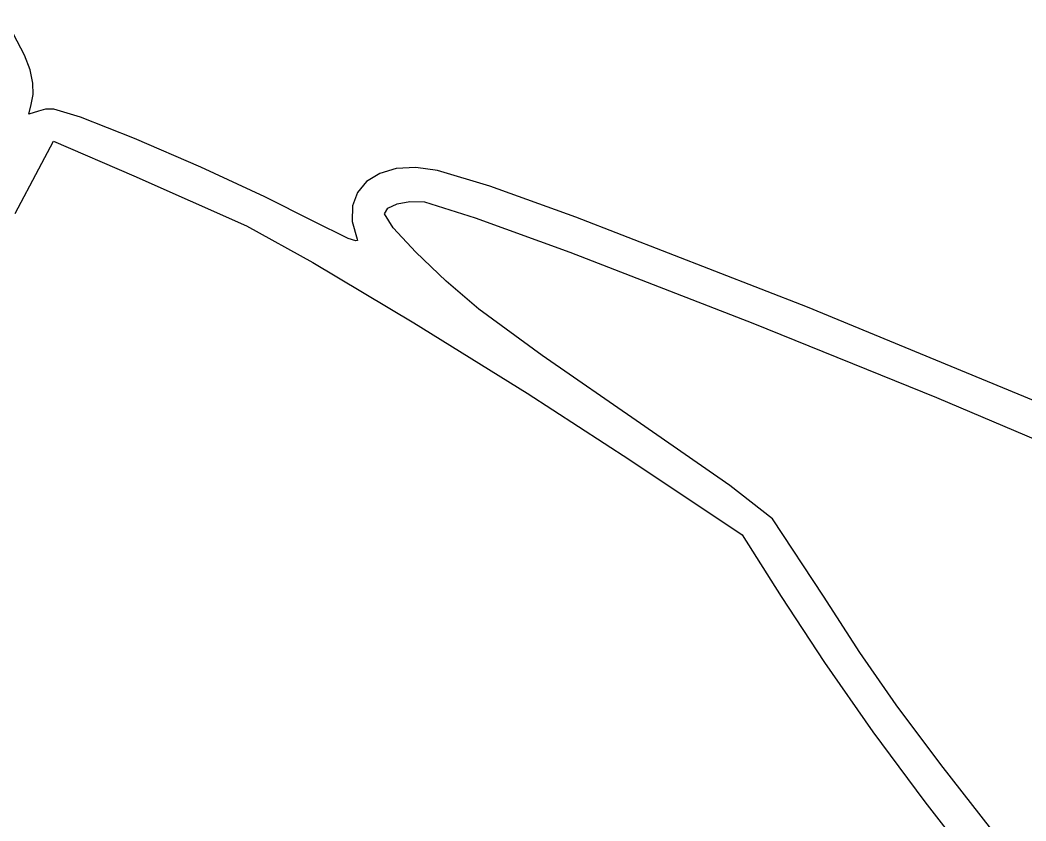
# Model space of a CAD drawing. Extents: x -23 to 235, y 1 to 395.
# Drawn here: x 63.1 to 145.5, y 198.7 to 264.3 of the extents above; entities that cross this region are included whole.
import ezdxf

# ---------------------------------------------------------------- set-up
doc = ezdxf.new("R2010")
doc.units = 0

msp = doc.modelspace()

# ---------------------------------------------------------------- linework, layer by layer
at = {"layer": 'Layer 1'}
for p, q in [((63.444023, 261.459049), (61.926704, 264.320767)), ((63.890293, 260.238078), (63.444023, 261.459049)), ((64.128304, 259.155173), (63.890293, 260.238078)), ((64.158055, 258.20894), (64.128304, 259.155173)), ((63.979547, 257.397984), (64.158055, 258.20894)), ((63.801039, 256.599656), (63.979547, 257.397984)), ((64.574575, 256.842625), (63.801039, 256.599656)), ((65.169603, 257.019274), (64.574575, 256.842625)), ((65.853886, 257.006257), (65.169603, 257.019274)), ((68.025735, 256.366603), (65.853886, 257.006257)), ((72.451843, 254.615608), (68.025735, 256.366603)), ((64.614171, 252.122107), (65.804231, 254.383207)), ((65.804231, 254.383207), (72.389201, 251.566747)), ((77.878356, 252.265869), (72.451843, 254.615608)), ((83.148684, 249.834314), (77.878356, 252.265869)), ((62.683827, 248.476644), (64.614171, 252.122107)), ((72.389201, 251.566747), (72.38917, 251.566645)), ((72.38917, 251.566645), (81.63193, 247.441125)), ((92.55383, 251.754835), (91.479681, 251.090697)), ((93.906898, 252.149351), (92.55383, 251.754835)), ((95.501696, 252.242634), (93.906898, 252.149351)), ((97.301035, 252.003073), (95.501696, 252.242634)), ((101.566662, 250.705062), (97.301035, 252.003073)), ((91.479681, 251.090697), (90.721641, 250.188548)), ((108.61403, 248.171915), (101.566662, 250.705062)), ((87.106235, 247.837873), (83.148684, 249.834314)), ((90.721641, 250.188548), (90.316899, 249.079998)), ((90.316899, 249.079998), (90.302643, 247.79666)), ((93.22324, 248.900124), (93.973843, 249.255899)), ((93.973843, 249.255899), (95.029399, 249.448043)), ((95.029399, 249.448043), (96.229992, 249.424492)), ((96.229992, 249.424492), (100.380313, 248.120393)), ((92.937502, 248.43278), (93.22324, 248.900124)), ((93.660833, 247.300989), (92.937502, 248.43278)), ((127.617722, 240.781784), (108.61403, 248.171915)), ((81.63193, 247.441125), (87.082017, 244.452972)), ((89.967322, 246.404853), (87.106235, 247.837873)), ((90.302643, 247.79666), (90.716065, 246.370143)), ((100.380313, 248.120393), (108.130592, 245.298972)), ((95.510997, 245.29897), (93.660833, 247.300989)), ((90.603877, 246.214568), (89.967322, 246.404853)), ((90.725285, 246.249356), (90.603877, 246.214568)), ((90.716065, 246.370143), (90.725285, 246.249356)), ((98.008254, 242.910183), (95.510997, 245.29897)), ((108.13047, 245.299025), (123.136329, 239.480777)), ((108.130592, 245.298972), (108.13047, 245.299025)), ((87.082017, 244.452972), (95.36221, 239.512386)), ((100.672862, 240.61809), (98.008254, 242.910183)), ((147.439571, 232.595823), (127.617722, 240.781784)), ((105.869441, 236.829746), (100.672862, 240.61809)), ((95.36221, 239.512386), (104.631638, 233.746195)), ((123.136329, 239.480777), (138.17937, 233.383612)), ((113.922162, 231.25632), (105.869441, 236.829746)), ((104.631638, 233.746195), (113.04943, 228.281225)), ((138.17937, 233.383612), (151.139811, 227.888905)), ((121.240999, 226.158923), (113.922162, 231.25632)), ((113.04943, 228.281225), (122.25252, 222.132605)), ((124.751662, 223.44163), (121.240999, 226.158923)), ((128.916852, 217.09467), (124.751662, 223.44163)), ((122.25252, 222.132605), (125.46567, 217.055035)), ((125.46567, 217.055035), (129.008559, 211.640289)), ((131.896322, 212.465845), (128.916852, 217.09467)), ((134.872063, 208.17917), (131.896322, 212.465845)), ((129.008559, 211.640289), (132.982844, 205.957789)), ((138.539524, 203.282595), (134.872063, 208.17917)), ((132.982844, 205.957789), (137.224891, 200.230661)), ((143.594152, 196.82407), (138.539524, 203.282595)), ((137.224891, 200.230661), (141.57107, 194.682035))]:
    msp.add_line(p, q, dxfattribs=at)

doc.saveas('drawing.dxf')
